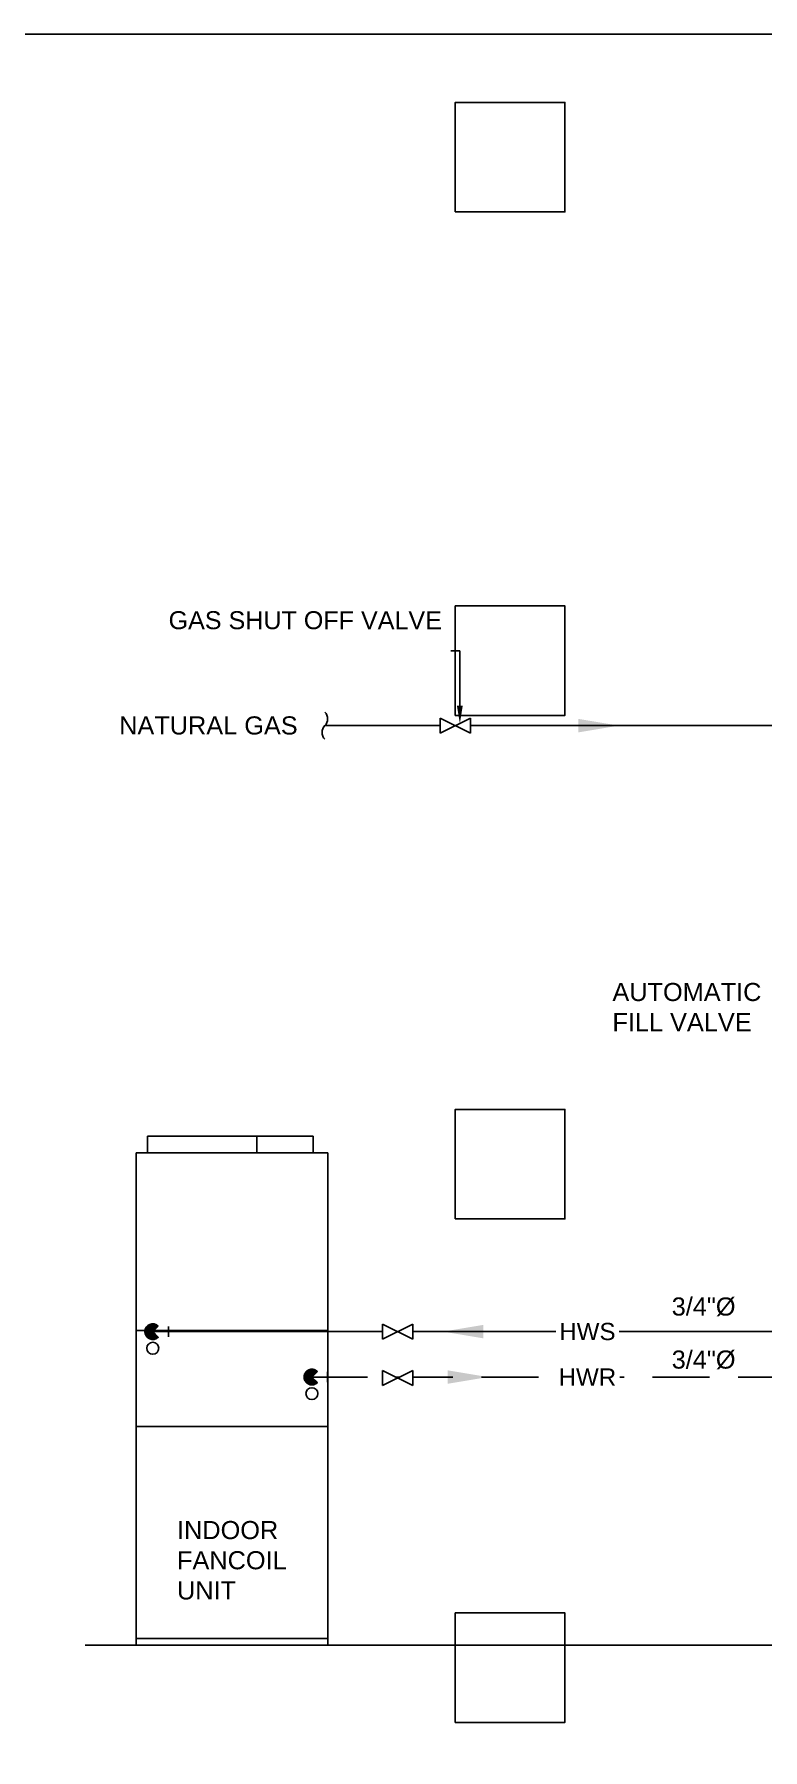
# Model space of a CAD drawing. Header units: millimetres. Extents: x -212361 to 39086, y -42 to 136893.
# Drawn here: x -101269 to -97215, y 67979 to 77532 of the extents above; entities that cross this region are included whole.
import ezdxf
from ezdxf import colors
from ezdxf.entities.mleader import LeaderData, LeaderLine
from ezdxf.lldxf.tags import DXFTag
from ezdxf.math import Vec2, Vec3

# ---------------------------------------------------------------- set-up
doc = ezdxf.new("R2010")
doc.units = ezdxf.units.MM
doc.header["$LTSCALE"] = 25
doc.linetypes.add('schedules_symbols_notes$0$DASHED', pattern=[0.75, 0.5, -0.25])
doc.linetypes.add('schedules_symbols_notes$0$HIDDEN', pattern=[0.375, 0.25, -0.125])
for name, color, linetype in [('schedules_symbols_notes$0$M-ANNO', 11, 'Continuous'), ('schedules_symbols_notes$0$M-EQUIPMENT', 3, 'Continuous'), ('schedules_symbols_notes$0$M-EXISTING', 14, 'Continuous'), ('schedules_symbols_notes$0$M-PIPE-HWTR-RETN', 2, 'schedules_symbols_notes$0$HIDDEN'), ('schedules_symbols_notes$0$M-PIPE-HWTR-SUPP', 2, 'Continuous'), ('schedules_symbols_notes$0$P-ANNO', 11, 'Continuous'), ('schedules_symbols_notes$0$P-NGAS', 2, 'schedules_symbols_notes$0$NAT_GAS')]:
    doc.layers.add(name, color=color, linetype=linetype)
doc.styles.add('schedules_symbols_notes$0$RDZENG', font='micross.ttf', dxfattribs={"height": 2})
doc.styles.add('schedules_symbols_notes$0$Standard', font='arial.ttf')
tags = doc.linetypes.add('schedules_symbols_notes$0$NAT_GAS', pattern='A,2,-0.1,["G",schedules_symbols_notes$0$Standard,S=0.08,R=0,X=0,Y=-0.04],-0.2', length=2.3).pattern_tags.tags
tags[6] = DXFTag(74, 10)

# ---------------------------------------------------------------- blocks, each defined once
blk = doc.blocks.new('schedules_symbols_notes$0$fc')
for p, q in [((112.2, 8195.61), (112.2, 8192.01)), ((112.2, 8195.61), (136.2, 8195.61)), ((124.49, 8195.61), (148.49, 8195.61)), ((136.2, 8195.61), (136.2, 8192.01)), ((148.49, 8195.61), (148.49, 8192.01)), ((109.76, 8192.01), (151.76, 8192.01)), ((109.76, 8084.01), (109.76, 8192.01)), ((151.76, 8192.01), (151.76, 8084.01)), ((151.76, 8153.01), (109.76, 8153.01)), ((109.76, 8132.01), (151.76, 8132.01)), ((109.76, 8085.51), (151.76, 8085.51)), ((151.76, 8084.01), (109.76, 8084.01))]:
    blk.add_line(p, q)
for centre in [(113.37, 8149.15), (148.23, 8139.19)]:
    blk.add_circle(centre, 1.31)
blk = doc.blocks.new('*U225')
h = blk.add_hatch(color=255)
h.dxf.hatch_style = 1
h.paths.add_polyline_path([(0.0359, 0, 0.198912), (0.0254, 0.0254), (0, 0), (-0.0254, 0.0254, 0.198912), (-0.0359, 0, 1)])
for p, q in [((-0.0239, 0.0718), (0.0239, 0.0718)), ((-0.0239, 0.0718), (0.0239, 0.0718)), ((0.0239, 0.0718), (-0.0239, 0.0718))]:
    blk.add_line(p, q)
blk.add_lwpolyline([(-0.0254, 0.0254), (0, 0), (0.0254, 0.0254, -2.414214)], format="xyb", close=True)
blk = doc.blocks.new('schedules_symbols_notes$0$VALVE')
blk.add_wipeout([(0.0689, -0.0344), (0.0689, 0.0344), (-0.0689, -0.0344), (-0.0689, 0.0344)])
for p, q in [((-0.0689, 0.0344), (-0.0689, -0.0344)), ((-0.0689, -0.0344), (0.0689, 0.0344)), ((-0.0689, 0.0344), (0.0689, -0.0344)), ((0.0689, 0.0344), (0.0689, -0.0344))]:
    blk.add_line(p, q)
blk = doc.blocks.new('schedules_symbols_notes$0$bar-n')
blk.add_solid([(1.2, 0.2), (1.2, -0.2), (0, 0)])
blk = doc.blocks.new('*U132')
for centre, start, end in [((0.0309, -0.0309), 135, 225), ((-0.0309, 0.0309), 315, 45)]:
    blk.add_arc(centre, 0.0437, start, end)
blk = doc.blocks.new('*U325')
at = {"layer": 'Defpoints'}
blk.add_lwpolyline([(-12, -12), (12, -12), (12, 12), (-12, 12)], close=True, dxfattribs=at)
blk = doc.blocks.new('*U327')
at = {"layer": 'Defpoints', "color": 0, "linetype": 'ByBlock', "lineweight": -2, "transparency": 16777216}
for p in [(297.6, 551.99), (297.6, 441.59), (297.6, 331.2), (297.6, 220.8)]:
    blk.add_blockref('*U325', p, dxfattribs=at)
blk = doc.blocks.new('schedules_symbols_notes')
at = {"layer": 'schedules_symbols_notes$0$M-ANNO'}
blk.add_lwpolyline([(-4168.32, 3052.43), (-3382.48, 3052.43), (-3382.48, 2593.48), (-4168.32, 2593.48)], close=True, dxfattribs=at)
at = {"layer": 'schedules_symbols_notes$0$M-EXISTING'}
blk.add_line((-3975.83, 2699.21), (-3574.97, 2699.21), dxfattribs=at)
at = {"layer": 'schedules_symbols_notes$0$M-PIPE-HWTR-SUPP'}
blk.add_line((-3961.02, 2767.99), (-3817.54, 2767.99), dxfattribs=at)
at = {"layer": 'schedules_symbols_notes$0$M-PIPE-HWTR-SUPP', "linetype": 'schedules_symbols_notes$0$DASHED'}
blk.add_line((-3926.5, 2758.03), (-3786.54, 2758.03), dxfattribs=at)
at = {"layer": 'schedules_symbols_notes$0$P-NGAS'}
blk.add_line((-3820.54, 2900.85), (-3923.31, 2900.85), dxfattribs=at)
at = {"layer": 'schedules_symbols_notes$0$M-EQUIPMENT'}
blk.add_blockref('schedules_symbols_notes$0$fc', (-4074.38, -5384.8), dxfattribs=at)
at = {"layer": 'schedules_symbols_notes$0$M-PIPE-HWTR-RETN', "xscale": 48, "yscale": 48, "zscale": 48, "rotation": 270}
blk.add_blockref('*U225', (-3926.15, 2758.03), dxfattribs=at)
at = {"layer": 'schedules_symbols_notes$0$M-PIPE-HWTR-SUPP', "yscale": 7.381875000000001, "zscale": 7.381875000000001}
for p, xscale in [((-3858.91, 2900.85), -7.381875000000001), ((-3897.44, 2767.99), 7.381875000000001), ((-3887.56, 2758.03), -7.381875000000001)]:
    blk.add_blockref('schedules_symbols_notes$0$bar-n', p, dxfattribs=dict(at, xscale=xscale))
at = {"layer": 'schedules_symbols_notes$0$M-PIPE-HWTR-SUPP', "xscale": 48, "yscale": 48, "zscale": 48, "rotation": 270}
blk.add_blockref('*U225', (-3961.02, 2767.99), dxfattribs=at)
at = {"layer": 'schedules_symbols_notes$0$P-NGAS', "xscale": 48, "yscale": 48, "zscale": 48}
blk.add_blockref('*U132', (-3923.31, 2900.85), dxfattribs=at)
at = {"color": 11, "ltscale": 0.1, "attachment_point": 1, "style": 'schedules_symbols_notes$0$Standard'}
for s, insert, char_height, width in [('NATURAL GAS', (-3968.38, 2902.88), 3.9688, 56.0679), ('AUTOMATIC FILL VALVE', (-3860.3, 2844.44), 3.9688, 39.8678), ('\\A1;3/4"%%C ', (-3847.31, 2775.48), 3.9688, 10.3129), ('\\A1;3/4"%%C ', (-3847.31, 2763.85), 3.9688, 10.3129), ('INDOOR\\PFANCOIL\\PUNIT', (-3955.7, 2726.47), 3.969, 24.5145)]:
    blk.add_mtext(s, dxfattribs=dict(at, insert=insert, char_height=char_height, width=width))
at = {"layer": 'schedules_symbols_notes$0$M-PIPE-HWTR-SUPP', "xscale": 48, "yscale": 48, "zscale": 48}
for p in [(-3907.36, 2767.99), (-3907.36, 2757.83)]:
    blk.add_blockref('schedules_symbols_notes$0$VALVE', p, dxfattribs=at)
at = {"layer": 'schedules_symbols_notes$0$P-NGAS', "xscale": 48, "yscale": 48, "zscale": 48}
blk.add_blockref('schedules_symbols_notes$0$VALVE', (-3894.71, 2900.85), dxfattribs=at)
at = {"layer": 'schedules_symbols_notes$0$P-ANNO', "char_height": 3.78, "attachment_point": 5, "style": 'schedules_symbols_notes$0$Standard', "bg_fill": 3, "box_fill_scale": 1.2, "bg_fill_color": 256, "bg_fill_transparency": 0}
for s, insert in [('HWS', (-3865.78, 2767.99)), ('HWR', (-3865.78, 2758.03))]:
    blk.add_mtext(s, dxfattribs=dict(at, insert=insert))
at = {"layer": 'Defpoints'}
blk.add_blockref('*U327', (-4180.32, 2473.5), dxfattribs=at)
at = {"layer": 'schedules_symbols_notes$0$M-ANNO'}
ml = blk.add_multileader_mtext('Standard', dxfattribs=at)
ml.set_content('GAS SHUT OFF VALVE', color=256, style='schedules_symbols_notes$0$RDZENG')
ml.set_leader_properties()
ml.build(insert=Vec2(0, 0))
ml.multileader.update_dxf_attribs({"text_right_attachment_type": 3, "dogleg_length": 1, "arrow_head_size": 3.94})
ctx = ml.context
ctx.base_point, ctx.char_height, ctx.arrow_head_size, ctx.landing_gap_size, ctx.plane_origin = Vec3(-3929.27, 2923.93), 3.937, 3.94, 1.97, Vec3(-3894.53, 2898.7)
ctx.right_attachment, ctx.text_align_type = 3, 2
notes = []
notes.append((ctx, [(0, (1, 1, 0), (-3893.73, 2917.24), (-1, 0), 1.97, [(0, [(-3893.73, 2901.31)], 0, [])])]))
ctx.mtext.insert, ctx.mtext.width, ctx.mtext.defined_height, ctx.mtext.alignment, ctx.mtext.flow_direction = Vec3(-3897.66, 2925.94), 35.3097, 32.42, 3, 5
for ctx, leaders in notes:
    for number, flags, end, landing, length, lines in leaders:
        leader = LeaderData()
        leader.index, (leader.has_last_leader_line, leader.has_dogleg_vector, leader.attachment_direction) = number, flags
        leader.last_leader_point, leader.dogleg_vector, leader.dogleg_length = Vec3(end), Vec3(landing), length
        for number, points, colour, breaks in lines:
            line = LeaderLine()
            line.index, line.vertices, line.color, line.breaks = number, Vec3.list(points), colors.encode_raw_color(colour), breaks
            leader.lines.append(line)
        ctx.leaders.append(leader)

msp = doc.modelspace()

# ---------------------------------------------------------------- block references
at = {"xscale": 25.4, "yscale": 25.4, "zscale": 25.4}
msp.add_blockref('schedules_symbols_notes', (0, 0), dxfattribs=at)

doc.saveas('drawing.dxf')
